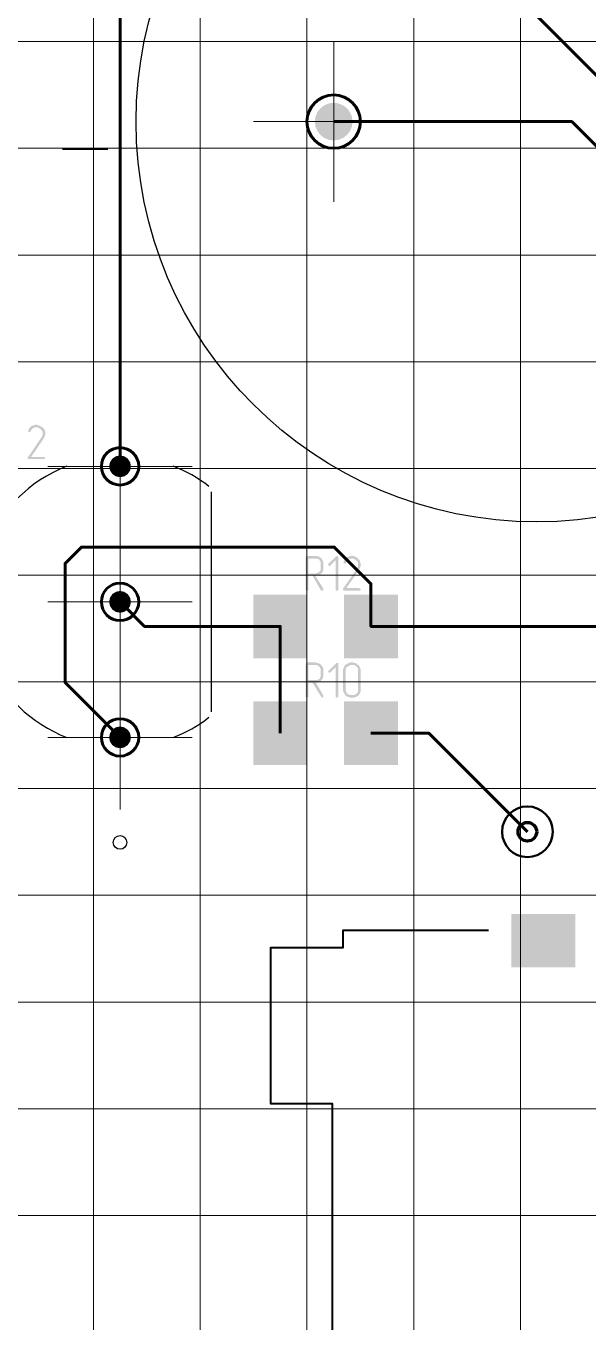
# Paper-space layout 'Layout1' of a CAD drawing. Extents: x -1 to 840, y -1 to 593.
# Drawn here: x 154.77 to 175.83, y 359.19 to 407.77 of the extents above; entities that cross this region are included whole.
import ezdxf

# ---------------------------------------------------------------- set-up
doc = ezdxf.new("R2010")
doc.units = 0
doc.header["$MEASUREMENT"] = 0
doc.layers.add('PDF _Геометрия', color=7, linetype='CONTINUOUS')
doc.layers.add('PDF _Сплошная заливка', color=7, linetype='CONTINUOUS')

psp = doc.layouts.get("Layout1")

# ---------------------------------------------------------------- hatches: boundary and pattern name
at = {"layer": 'PDF _Сплошная заливка', "true_color": 0xffffff, "transparency": 33554559}
for points in [[(165.594, 404.187), (165.618, 404.37), (165.689, 404.54), (165.801, 404.687), (165.947, 404.799), (166.118, 404.869), (166.301, 404.894), (166.301, 404.187)], [(166.301, 404.894), (166.483, 404.869), (166.653, 404.799), (166.8, 404.687), (166.912, 404.54), (166.982, 404.37), (167.007, 404.187), (166.301, 404.187)], [(167.007, 404.187), (166.982, 404.005), (166.912, 403.835), (166.8, 403.688), (166.653, 403.576), (166.483, 403.505), (166.301, 403.482), (166.301, 404.187)], [(157.891, 391.267), (157.922, 391.424), (158.01, 391.556), (158.143, 391.644), (158.299, 391.675), (158.299, 391.267)], [(158.299, 390.86), (158.143, 390.891), (158.01, 390.979), (157.922, 391.112), (157.891, 391.267), (158.299, 391.267)], [(158.707, 391.267), (158.676, 391.112), (158.587, 390.979), (158.455, 390.891), (158.299, 390.86), (158.299, 391.267)], [(157.891, 386.187), (157.922, 386.344), (158.01, 386.476), (158.143, 386.564), (158.299, 386.595), (158.299, 386.187)], [(158.299, 385.78), (158.143, 385.811), (158.01, 385.899), (157.922, 386.032), (157.891, 386.187), (158.299, 386.187)], [(158.707, 386.187), (158.676, 386.032), (158.587, 385.899), (158.455, 385.811), (158.299, 385.78), (158.299, 386.187)], [(157.891, 381.107), (157.922, 381.264), (158.01, 381.396), (158.143, 381.484), (158.299, 381.515), (158.299, 381.107)], [(158.299, 380.7), (158.143, 380.731), (158.01, 380.819), (157.922, 380.952), (157.891, 381.107), (158.299, 381.107)], [(158.707, 381.107), (158.676, 380.952), (158.587, 380.819), (158.455, 380.731), (158.299, 380.7), (158.299, 381.107)]]:
    psp.add_hatch(color=7, dxfattribs=at).paths.add_polyline_path(points)
at = {"layer": 'PDF _Сплошная заливка', "transparency": 33554559}
for points in [[(166.301, 404.187), (166.301, 403.482), (166.118, 403.505), (165.947, 403.576), (165.801, 403.688), (165.689, 403.835), (165.618, 404.005), (165.594, 404.187)], [(155.169, 392.832), (155.194, 392.832), (155.194, 392.832), (155.219, 392.807), (155.27, 392.807), (155.296, 392.781), (155.347, 392.756), (155.372, 392.756), (155.397, 392.73), (155.397, 392.73), (155.397, 392.73), (155.397, 392.73), (155.397, 392.705), (155.423, 392.705), (155.448, 392.679), (155.474, 392.629), (155.474, 392.603), (155.499, 392.578), (155.499, 392.552), (155.499, 392.527), (155.499, 392.502), (155.499, 392.502), (155.499, 392.502), (155.499, 392.502), (155.499, 392.476), (155.499, 392.476), (155.499, 392.451), (155.474, 392.426), (155.474, 392.426), (155.474, 392.4), (155.474, 392.4), (155.474, 392.375), (155.474, 392.375), (155.448, 392.349), (155.448, 392.349), (155.448, 392.324), (154.966, 391.613), (155.448, 391.613), (155.448, 391.613), (155.474, 391.613), (155.474, 391.613), (155.474, 391.613), (155.474, 391.587), (155.499, 391.587), (155.499, 391.562), (155.499, 391.562), (155.499, 391.562), (155.474, 391.562), (155.474, 391.537), (155.474, 391.537), (155.474, 391.537), (155.448, 391.537), (155.448, 391.537), (154.889, 391.537), (154.889, 391.537), (154.864, 391.537), (154.864, 391.537), (154.864, 391.537), (154.838, 391.537), (154.838, 391.562), (154.838, 391.562), (154.838, 391.587), (154.838, 391.587), (154.838, 391.587), (154.838, 391.587), (155.372, 392.375), (155.372, 392.4), (155.397, 392.426), (155.397, 392.451), (155.397, 392.451), (155.397, 392.451), (155.397, 392.451), (155.397, 392.476), (155.397, 392.502), (155.397, 392.502), (155.397, 392.502), (155.397, 392.527), (155.397, 392.527), (155.397, 392.552), (155.397, 392.578), (155.372, 392.603), (155.347, 392.629), (155.321, 392.654), (155.321, 392.679), (155.321, 392.679), (155.321, 392.679), (155.296, 392.679), (155.296, 392.679), (155.27, 392.705), (155.245, 392.705), (155.245, 392.705), (155.245, 392.705), (155.219, 392.73), (155.219, 392.73), (155.194, 392.73), (155.194, 392.73), (155.169, 392.73), (155.143, 392.73), (155.143, 392.73), (155.118, 392.73), (155.093, 392.73), (155.067, 392.705), (155.067, 392.705), (155.042, 392.705), (155.042, 392.705), (155.016, 392.679), (155.016, 392.679), (155.016, 392.679), (154.991, 392.654), (154.966, 392.629), (154.966, 392.603), (154.94, 392.578), (154.94, 392.578), (154.94, 392.578), (154.94, 392.552), (154.94, 392.552), (154.94, 392.552), (154.915, 392.552), (154.915, 392.552), (154.915, 392.552), (154.915, 392.552), (154.889, 392.552), (154.889, 392.552), (154.864, 392.552), (154.864, 392.552), (154.864, 392.552), (154.864, 392.578), (154.864, 392.578), (154.864, 392.603), (154.864, 392.603), (154.864, 392.603), (154.864, 392.603), (154.864, 392.629), (154.889, 392.654), (154.889, 392.679), (154.915, 392.705), (154.94, 392.73), (154.966, 392.756), (154.991, 392.781), (154.991, 392.781), (154.991, 392.781), (155.016, 392.781), (155.042, 392.807), (155.067, 392.807), (155.093, 392.807), (155.118, 392.832), (155.143, 392.832)], [(158.299, 391.267), (158.299, 391.675), (158.455, 391.644), (158.587, 391.556), (158.676, 391.424), (158.707, 391.267)], [(166.423, 387.904), (166.448, 387.904), (166.448, 387.904), (166.448, 387.879), (166.474, 387.879), (166.474, 387.879), (166.474, 387.853), (166.474, 386.66), (166.474, 386.634), (166.474, 386.634), (166.474, 386.634), (166.448, 386.609), (166.448, 386.609), (166.448, 386.609), (166.448, 386.609), (166.423, 386.609), (166.423, 386.609), (166.423, 386.609), (166.398, 386.609), (166.398, 386.609), (166.398, 386.609), (166.372, 386.634), (166.372, 386.634), (166.372, 386.66), (166.372, 387.752), (166.169, 387.549), (166.169, 387.549), (166.169, 387.549), (166.169, 387.523), (166.144, 387.523), (166.144, 387.523), (166.144, 387.523), (166.118, 387.549), (166.118, 387.549), (166.118, 387.549), (166.118, 387.549), (166.093, 387.574), (166.093, 387.574), (166.093, 387.574), (166.093, 387.599), (166.093, 387.599), (166.118, 387.625), (166.398, 387.904), (166.398, 387.904), (166.398, 387.904), (166.398, 387.904), (166.423, 387.904)], [(166.982, 387.904), (167.007, 387.904), (167.007, 387.904), (167.058, 387.904), (167.084, 387.879), (167.134, 387.879), (167.16, 387.853), (167.185, 387.828), (167.211, 387.803), (167.211, 387.803), (167.211, 387.803), (167.211, 387.803), (167.211, 387.803), (167.236, 387.777), (167.261, 387.752), (167.287, 387.727), (167.287, 387.676), (167.312, 387.65), (167.312, 387.625), (167.312, 387.599), (167.312, 387.574), (167.312, 387.574), (167.312, 387.574), (167.312, 387.574), (167.312, 387.549), (167.312, 387.549), (167.312, 387.523), (167.312, 387.498), (167.312, 387.498), (167.287, 387.498), (167.287, 387.472), (167.287, 387.472), (167.287, 387.447), (167.287, 387.447), (167.261, 387.422), (167.261, 387.396), (166.779, 386.71), (167.261, 386.71), (167.261, 386.685), (167.287, 386.685), (167.287, 386.685), (167.287, 386.685), (167.287, 386.685), (167.312, 386.66), (167.312, 386.66), (167.312, 386.66), (167.312, 386.634), (167.312, 386.634), (167.287, 386.609), (167.287, 386.609), (167.287, 386.609), (167.261, 386.609), (167.261, 386.609), (166.702, 386.609), (166.702, 386.609), (166.677, 386.609), (166.677, 386.609), (166.677, 386.609), (166.652, 386.634), (166.652, 386.634), (166.652, 386.66), (166.652, 386.66), (166.652, 386.66), (166.652, 386.66), (166.652, 386.685), (167.185, 387.447), (167.185, 387.472), (167.211, 387.523), (167.211, 387.523), (167.211, 387.523), (167.211, 387.523), (167.211, 387.549), (167.211, 387.549), (167.211, 387.574), (167.211, 387.599), (167.211, 387.599), (167.211, 387.599), (167.211, 387.625), (167.211, 387.65), (167.211, 387.676), (167.185, 387.701), (167.16, 387.727), (167.134, 387.752), (167.134, 387.752), (167.134, 387.752), (167.134, 387.752), (167.109, 387.752), (167.109, 387.777), (167.084, 387.777), (167.058, 387.803), (167.058, 387.803), (167.058, 387.803), (167.058, 387.803), (167.033, 387.803), (167.033, 387.803), (167.007, 387.803), (166.982, 387.803), (166.956, 387.803), (166.956, 387.803), (166.931, 387.803), (166.906, 387.803), (166.906, 387.803), (166.88, 387.777), (166.855, 387.777), (166.855, 387.777), (166.829, 387.777), (166.829, 387.752), (166.829, 387.752), (166.804, 387.727), (166.779, 387.701), (166.779, 387.676), (166.753, 387.65), (166.753, 387.65), (166.753, 387.65), (166.753, 387.65), (166.753, 387.625), (166.753, 387.625), (166.728, 387.625), (166.728, 387.625), (166.728, 387.625), (166.728, 387.625), (166.702, 387.625), (166.702, 387.625), (166.677, 387.625), (166.677, 387.625), (166.677, 387.65), (166.677, 387.65), (166.677, 387.676), (166.677, 387.676), (166.677, 387.676), (166.677, 387.701), (166.677, 387.701), (166.677, 387.701), (166.702, 387.727), (166.702, 387.752), (166.728, 387.777), (166.753, 387.803), (166.779, 387.828), (166.804, 387.853), (166.804, 387.853), (166.804, 387.853), (166.829, 387.879), (166.855, 387.879), (166.88, 387.879), (166.906, 387.904), (166.931, 387.904), (166.956, 387.904)], [(158.299, 386.187), (158.299, 386.595), (158.455, 386.564), (158.587, 386.476), (158.676, 386.344), (158.707, 386.187)], [(166.448, 383.891), (166.448, 383.891), (166.448, 383.891), (166.448, 383.891), (166.474, 383.891), (166.474, 383.866), (166.474, 383.866), (166.474, 382.647), (166.474, 382.647), (166.474, 382.647), (166.474, 382.621), (166.448, 382.621), (166.448, 382.621), (166.448, 382.621), (166.448, 382.596), (166.423, 382.596), (166.423, 382.596), (166.423, 382.596), (166.398, 382.596), (166.398, 382.621), (166.398, 382.621), (166.398, 382.621), (166.372, 382.621), (166.372, 382.647), (166.372, 383.739), (166.169, 383.536), (166.169, 383.536), (166.169, 383.536), (166.169, 383.536), (166.144, 383.536), (166.144, 383.536), (166.144, 383.536), (166.118, 383.536), (166.118, 383.536), (166.118, 383.561), (166.118, 383.561), (166.093, 383.561), (166.093, 383.586), (166.093, 383.586), (166.093, 383.586), (166.118, 383.586), (166.118, 383.612), (166.398, 383.891), (166.398, 383.891), (166.398, 383.891), (166.423, 383.891), (166.423, 383.917), (166.423, 383.917)], [(158.299, 381.107), (158.299, 381.515), (158.455, 381.484), (158.587, 381.396), (158.676, 381.264), (158.707, 381.107)]]:
    psp.add_hatch(color=256, dxfattribs=at).paths.add_polyline_path(points)
h = psp.add_hatch(color=256, dxfattribs=at)
h.paths.add_polyline_path([(165.635, 387.803), (165.356, 387.803), (165.356, 387.244), (165.635, 387.244), (165.661, 387.269), (165.686, 387.269), (165.686, 387.269), (165.712, 387.269), (165.737, 387.295), (165.763, 387.32), (165.763, 387.32), (165.763, 387.32), (165.788, 387.32), (165.788, 387.346), (165.813, 387.371), (165.813, 387.396), (165.813, 387.422), (165.813, 387.447), (165.813, 387.625), (165.813, 387.625), (165.813, 387.65), (165.813, 387.65), (165.813, 387.676), (165.813, 387.701), (165.788, 387.701), (165.788, 387.727), (165.763, 387.752), (165.763, 387.752), (165.763, 387.777), (165.737, 387.777), (165.737, 387.777), (165.712, 387.803), (165.686, 387.803), (165.661, 387.803)], flags=0)
h.paths.add_polyline_path([(165.661, 387.904), (165.661, 387.904), (165.712, 387.904), (165.737, 387.879), (165.763, 387.879), (165.788, 387.853), (165.839, 387.828), (165.839, 387.828), (165.839, 387.828), (165.839, 387.803), (165.864, 387.803), (165.864, 387.777), (165.89, 387.752), (165.89, 387.701), (165.915, 387.676), (165.915, 387.65), (165.915, 387.625), (165.915, 387.447), (165.915, 387.447), (165.915, 387.422), (165.915, 387.422), (165.915, 387.422), (165.915, 387.396), (165.915, 387.371), (165.89, 387.346), (165.89, 387.32), (165.864, 387.269), (165.839, 387.269), (165.839, 387.244), (165.813, 387.244), (165.813, 387.218), (165.788, 387.218), (165.763, 387.193), (165.737, 387.193), (165.712, 387.168), (165.661, 387.168), (165.635, 387.168), (165.61, 387.168), (165.915, 386.685), (165.915, 386.66), (165.915, 386.66), (165.915, 386.66), (165.915, 386.66), (165.915, 386.66), (165.915, 386.634), (165.915, 386.634), (165.89, 386.609), (165.89, 386.609), (165.89, 386.609), (165.864, 386.609), (165.864, 386.609), (165.864, 386.609), (165.839, 386.609), (165.839, 386.609), (165.839, 386.609), (165.839, 386.609), (165.813, 386.634), (165.508, 387.168), (165.356, 387.168), (165.356, 386.66), (165.356, 386.634), (165.356, 386.634), (165.356, 386.634), (165.331, 386.609), (165.331, 386.609), (165.331, 386.609), (165.331, 386.609), (165.305, 386.609), (165.305, 386.609), (165.305, 386.609), (165.28, 386.609), (165.28, 386.609), (165.28, 386.609), (165.28, 386.634), (165.254, 386.634), (165.254, 386.66), (165.254, 387.853), (165.254, 387.853), (165.254, 387.879), (165.254, 387.879), (165.254, 387.879), (165.28, 387.879), (165.28, 387.904), (165.28, 387.904), (165.305, 387.904), (165.635, 387.904)], flags=0)
h = psp.add_hatch(color=256, dxfattribs=at)
h.paths.add_polyline_path([(165.635, 383.815), (165.356, 383.815), (165.356, 383.256), (165.661, 383.256), (165.661, 383.256), (165.686, 383.256), (165.712, 383.281), (165.712, 383.281), (165.737, 383.281), (165.763, 383.307), (165.763, 383.307), (165.788, 383.307), (165.788, 383.332), (165.788, 383.358), (165.813, 383.358), (165.813, 383.383), (165.813, 383.408), (165.813, 383.434), (165.813, 383.637), (165.813, 383.637), (165.813, 383.637), (165.813, 383.662), (165.813, 383.662), (165.813, 383.688), (165.788, 383.713), (165.788, 383.739), (165.763, 383.764), (165.763, 383.764), (165.763, 383.764), (165.737, 383.764), (165.737, 383.789), (165.712, 383.789), (165.686, 383.815), (165.661, 383.815)], flags=0)
h.paths.add_polyline_path([(165.661, 383.891), (165.686, 383.891), (165.712, 383.891), (165.737, 383.891), (165.763, 383.866), (165.813, 383.84), (165.839, 383.815), (165.839, 383.815), (165.839, 383.815), (165.839, 383.815), (165.864, 383.789), (165.864, 383.764), (165.89, 383.739), (165.915, 383.713), (165.915, 383.662), (165.915, 383.637), (165.915, 383.637), (165.915, 383.434), (165.915, 383.434), (165.915, 383.434), (165.915, 383.434), (165.915, 383.408), (165.915, 383.408), (165.915, 383.383), (165.89, 383.332), (165.89, 383.307), (165.864, 383.281), (165.839, 383.256), (165.839, 383.231), (165.839, 383.231), (165.813, 383.231), (165.813, 383.205), (165.788, 383.205), (165.737, 383.18), (165.712, 383.18), (165.686, 383.155), (165.635, 383.155), (165.635, 383.155), (165.915, 382.672), (165.915, 382.672), (165.915, 382.672), (165.915, 382.647), (165.915, 382.647), (165.915, 382.647), (165.915, 382.647), (165.915, 382.621), (165.89, 382.621), (165.89, 382.621), (165.89, 382.621), (165.89, 382.596), (165.864, 382.596), (165.864, 382.596), (165.839, 382.596), (165.839, 382.621), (165.839, 382.621), (165.839, 382.621), (165.839, 382.621), (165.508, 383.155), (165.356, 383.155), (165.356, 382.647), (165.356, 382.647), (165.356, 382.647), (165.356, 382.621), (165.356, 382.621), (165.331, 382.621), (165.331, 382.621), (165.331, 382.596), (165.305, 382.596), (165.305, 382.596), (165.305, 382.596), (165.305, 382.596), (165.28, 382.621), (165.28, 382.621), (165.28, 382.621), (165.254, 382.621), (165.254, 382.647), (165.254, 383.866), (165.254, 383.866), (165.254, 383.866), (165.254, 383.866), (165.28, 383.891), (165.28, 383.891), (165.28, 383.891), (165.305, 383.891), (165.305, 383.917), (165.635, 383.917)], flags=0)
h = psp.add_hatch(color=256, dxfattribs=at)
h.paths.add_polyline_path([(167.033, 383.815), (166.931, 383.815), (166.906, 383.815), (166.906, 383.815), (166.88, 383.789), (166.855, 383.789), (166.829, 383.764), (166.804, 383.764), (166.804, 383.764), (166.804, 383.739), (166.779, 383.739), (166.779, 383.713), (166.779, 383.713), (166.753, 383.688), (166.753, 383.662), (166.753, 383.637), (166.753, 382.875), (166.753, 382.875), (166.753, 382.875), (166.753, 382.85), (166.753, 382.85), (166.779, 382.824), (166.779, 382.799), (166.779, 382.773), (166.804, 382.748), (166.804, 382.748), (166.829, 382.748), (166.829, 382.723), (166.855, 382.723), (166.855, 382.723), (166.88, 382.697), (166.906, 382.697), (166.931, 382.697), (167.033, 382.697), (167.058, 382.697), (167.084, 382.697), (167.109, 382.723), (167.109, 382.723), (167.134, 382.723), (167.16, 382.748), (167.16, 382.748), (167.16, 382.748), (167.185, 382.773), (167.185, 382.799), (167.211, 382.799), (167.211, 382.824), (167.211, 382.85), (167.211, 382.875), (167.211, 383.637), (167.211, 383.637), (167.211, 383.637), (167.211, 383.662), (167.211, 383.662), (167.211, 383.688), (167.185, 383.713), (167.185, 383.739), (167.16, 383.764), (167.16, 383.764), (167.16, 383.764), (167.134, 383.764), (167.134, 383.789), (167.109, 383.789), (167.084, 383.815), (167.058, 383.815)], flags=0)
h.paths.add_polyline_path([(167.058, 383.891), (167.084, 383.891), (167.109, 383.891), (167.134, 383.891), (167.16, 383.866), (167.185, 383.84), (167.236, 383.815), (167.236, 383.815), (167.236, 383.815), (167.236, 383.815), (167.261, 383.789), (167.261, 383.764), (167.287, 383.739), (167.287, 383.713), (167.312, 383.662), (167.312, 383.637), (167.312, 383.637), (167.312, 382.875), (167.312, 382.875), (167.312, 382.875), (167.312, 382.875), (167.312, 382.85), (167.312, 382.85), (167.312, 382.824), (167.287, 382.773), (167.287, 382.748), (167.261, 382.723), (167.236, 382.697), (167.236, 382.672), (167.211, 382.672), (167.211, 382.672), (167.185, 382.647), (167.134, 382.621), (167.109, 382.621), (167.084, 382.596), (167.033, 382.596), (166.931, 382.596), (166.931, 382.596), (166.906, 382.596), (166.88, 382.621), (166.855, 382.621), (166.804, 382.647), (166.779, 382.647), (166.753, 382.672), (166.753, 382.697), (166.753, 382.697), (166.728, 382.697), (166.728, 382.723), (166.702, 382.748), (166.677, 382.773), (166.677, 382.799), (166.652, 382.85), (166.652, 382.85), (166.652, 382.875), (166.652, 383.637), (166.652, 383.637), (166.652, 383.637), (166.652, 383.637), (166.652, 383.637), (166.652, 383.662), (166.677, 383.688), (166.677, 383.713), (166.702, 383.764), (166.702, 383.789), (166.728, 383.815), (166.753, 383.815), (166.753, 383.815), (166.753, 383.84), (166.779, 383.84), (166.804, 383.866), (166.829, 383.866), (166.855, 383.891), (166.906, 383.891), (166.906, 383.917), (167.033, 383.917)], flags=0)

# ---------------------------------------------------------------- linework, layer by layer
at = {"layer": 'PDF _Геометрия', "lineweight": 20}
for points in [[(157.299, 328.708), (157.299, 331.188), (157.299, 491.187)], [(161.299, 329.948), (161.299, 331.188), (161.299, 491.187)], [(165.3, 328.708), (165.3, 331.188), (165.3, 491.187)], [(169.301, 329.948), (169.301, 331.188), (169.301, 491.187)], [(173.302, 328.708), (173.302, 331.188), (173.302, 491.187)], [(108.05, 407.187), (109.29, 407.187), (349.334, 407.187)], [(166.301, 401.187), (166.301, 407.187)], [(166.301, 401.487), (166.301, 406.887)], [(163.3, 404.187), (169.301, 404.187)], [(163.6, 404.187), (169.001, 404.187)], [(106.809, 403.187), (109.29, 403.187), (349.334, 403.187)], [(108.05, 399.187), (109.29, 399.187), (349.334, 399.187)], [(106.809, 395.187), (109.29, 395.187), (349.334, 395.187)], [(158.299, 388.567), (158.299, 393.968)], [(158.299, 388.867), (158.299, 393.667)], [(108.05, 391.187), (109.29, 391.187), (349.334, 391.187)], [(155.599, 391.267), (160.999, 391.267)], [(155.899, 391.267), (160.699, 391.267)], [(158.299, 383.487), (158.299, 388.888)], [(158.299, 383.787), (158.299, 388.587)], [(106.809, 387.188), (109.29, 387.188), (349.334, 387.188)], [(155.599, 386.187), (160.999, 386.187)], [(155.899, 386.187), (160.699, 386.187)], [(158.299, 378.407), (158.299, 383.808)], [(158.299, 378.707), (158.299, 383.507)], [(108.05, 383.187), (109.29, 383.187), (349.334, 383.187)], [(155.599, 381.107), (160.999, 381.107)], [(155.899, 381.107), (160.699, 381.107)], [(106.809, 379.188), (109.29, 379.188), (349.334, 379.188)], [(108.05, 375.188), (109.29, 375.188), (349.334, 375.188)], [(106.809, 371.188), (109.29, 371.188), (349.334, 371.188)], [(108.05, 367.188), (109.29, 367.188), (349.334, 367.188)], [(106.809, 363.188), (109.29, 363.188), (349.334, 363.188)]]:
    psp.add_lwpolyline(points, dxfattribs=at)
at = {"layer": 'PDF _Геометрия', "lineweight": 60}
for points in [[(158.299, 426.188), (173.313, 411.176), (173.313, 408.762), (185.761, 396.316), (186.269, 396.316)], [(158.299, 391.267), (158.299, 421.108)], [(198.812, 388.187), (198.812, 384.188), (194.306, 384.188), (194.306, 384.429), (190.811, 387.923), (190.811, 388.187), (190.811, 388.595), (175.215, 404.187), (166.3, 404.187)], [(158.299, 381.107), (156.241, 383.165), (156.241, 387.629), (156.851, 388.239), (166.321, 388.239), (167.693, 386.867), (167.693, 385.267), (178.699, 385.267), (179.779, 384.188), (190.811, 384.188), (190.811, 381.991), (190.811, 354.188), (192.671, 352.328), (195.806, 352.328)], [(158.299, 386.187), (159.219, 385.267), (164.3, 385.267), (164.3, 381.268)], [(173.555, 377.571), (169.858, 381.268), (167.693, 381.268)]]:
    psp.add_lwpolyline(points, dxfattribs=at)
at = {"layer": 'PDF _Геометрия', "lineweight": 50}
psp.add_lwpolyline([(157.838, 403.168), (156.138, 403.168)], dxfattribs=at)
at = {"layer": 'PDF _Геометрия', "lineweight": 30}
psp.add_lwpolyline([(156.312, 391.274, 0.20956), (153.211, 388.174, 0.414279), (156.312, 381.101)], format="xyb", dxfattribs=at)
psp.add_lwpolyline([(161.729, 382.06), (161.729, 390.314)], dxfattribs=at)
at = {"layer": 'PDF _Геометрия', "lineweight": 40}
psp.add_lwpolyline([(172.102, 344.488), (166.65, 344.488), (166.65, 345.138), (163.95, 345.138), (163.95, 350.998), (166.25, 350.998), (166.25, 367.378), (163.95, 367.378), (163.95, 373.238), (166.65, 373.238), (166.65, 373.888), (172.102, 373.888)], dxfattribs=at)
at = {"layer": 'PDF _Геометрия', "lineweight": 25}
psp.add_circle((173.903, 404.186), 15.001, dxfattribs=at)
at = {"layer": 'PDF _Геометрия', "lineweight": 60}
for centre, radius in [((166.301, 404.187), 1), ((166.301, 404.187), 1), ((158.299, 391.267), 0.7), ((158.299, 391.267), 0.7), ((158.299, 386.187), 0.7), ((158.299, 386.187), 0.7), ((158.299, 381.107), 0.7), ((158.299, 381.107), 0.7)]:
    psp.add_circle(centre, radius, dxfattribs=at)
at = {"layer": 'PDF _Геометрия', "lineweight": 50}
psp.add_circle((173.555, 377.571), 0.95, dxfattribs=at)
at = {"layer": 'PDF _Геометрия', "color": 7, "lineweight": 70, "true_color": 0xffffff}
psp.add_circle((173.555, 377.571), 0.35, dxfattribs=at)
at = {"layer": 'PDF _Геометрия', "lineweight": 30}
psp.add_circle((158.299, 377.17), 0.254, dxfattribs=at)
for centre, radius, start, end in [((158.301, 386.19), 5.458, 52.4286, 68.6828), ((158.3, 386.188), 5.461, 291.3222, 307.5664)]:
    psp.add_arc(centre, radius, start, end, dxfattribs=at)
at = {"layer": 'PDF _Сплошная заливка', "lineweight": 30, "transparency": 33554559}
for points in [[(163.29, 384.074), (163.29, 386.461), (165.311, 384.074), (165.311, 386.461)], [(163.29, 384.074), (163.29, 386.461), (165.311, 384.074), (165.311, 386.461)], [(166.683, 384.074), (166.683, 386.461), (168.704, 384.074), (168.704, 386.461)], [(166.683, 384.074), (166.683, 386.461), (168.704, 384.074), (168.704, 386.461)], [(165.311, 382.461), (165.311, 380.074), (163.29, 382.461), (163.29, 380.074)], [(165.311, 382.461), (165.311, 380.074), (163.29, 382.461), (163.29, 380.074)], [(168.704, 382.461), (168.704, 380.074), (166.683, 382.461), (166.683, 380.074)], [(168.704, 382.461), (168.704, 380.074), (166.683, 382.461), (166.683, 380.074)], [(175.352, 372.487), (172.952, 372.487), (175.352, 374.488), (172.952, 374.488)], [(175.352, 372.487), (172.952, 372.487), (175.352, 374.488), (172.952, 374.488)]]:
    psp.add_solid(points, dxfattribs=at)

doc.saveas('drawing.dxf')
